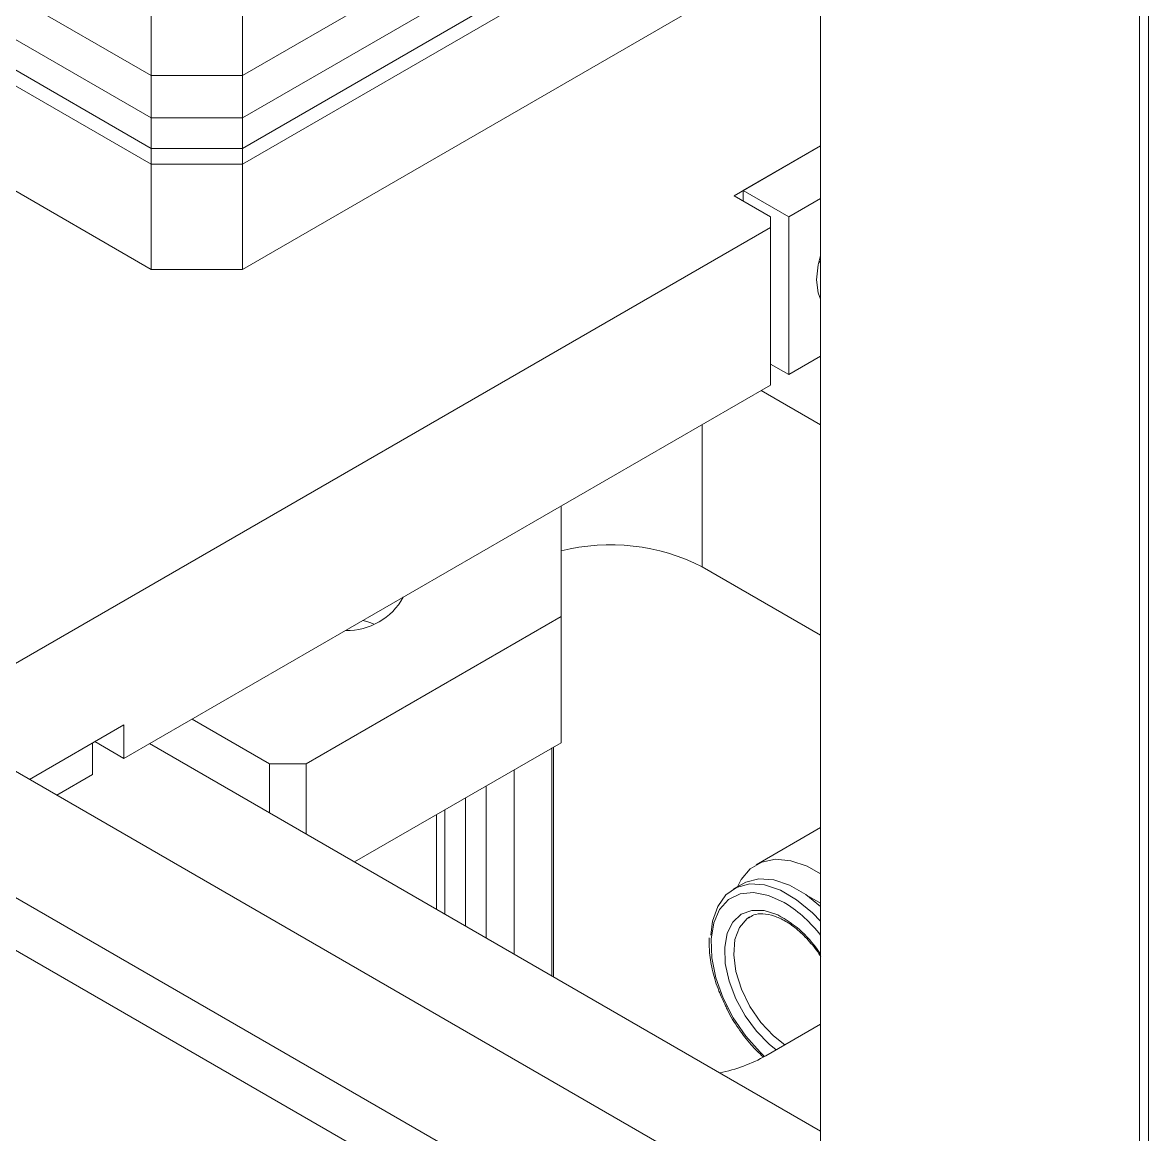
# Model space of a CAD drawing. Header units: millimetres. Extents: x 169 to 14583, y -399 to 10804.
# Drawn here: x 11656.3 to 11743.8, y 7079.7 to 7166.1 of the extents above; entities that cross this region are included whole.
import ezdxf

# ---------------------------------------------------------------- set-up
doc = ezdxf.new("R2010")
doc.units = ezdxf.units.MM
doc.header["$LTSCALE"] = 35

msp = doc.modelspace()

# ---------------------------------------------------------------- linework, layer by layer
at = {"color": 7, "linetype": 'Continuous', "lineweight": 18}
for p, q in [((11718.308, 6870.193), (11718.308, 7363.13)), ((11743.057, 6941.642), (11743.057, 7333.33)), ((11743.764, 6941.234), (11743.764, 7333.813)), ((11560.27, 7208.133), (11666.336, 7146.903)), ((11599.516, 7197.235), (11666.336, 7158.661)), ((11594.954, 7196.276), (11666.336, 7155.068)), ((11596.779, 7196.447), (11666.336, 7156.293)), ((11616.285, 7190.846), (11666.336, 7161.952)), ((11673.407, 7161.952), (11718.308, 7187.873)), ((11673.407, 7158.661), (11718.308, 7184.582)), ((11673.407, 7156.293), (11718.308, 7182.214)), ((11673.407, 7155.068), (11718.308, 7180.989)), ((11538.259, 7175.791), (11718.308, 7071.851)), ((11673.407, 7146.903), (11718.308, 7172.824)), ((11666.336, 7146.903), (11666.336, 7169.3)), ((11673.407, 7169.3), (11673.407, 7146.903)), ((11538.259, 7165.994), (11718.308, 7062.054)), ((11538.259, 7161.911), (11718.308, 7057.971)), ((11666.336, 7146.903), (11666.336, 7161.952)), ((11666.336, 7161.952), (11673.407, 7161.952)), ((11673.407, 7161.952), (11673.407, 7146.903)), ((11673.407, 7158.661), (11666.336, 7158.661)), ((11666.336, 7158.661), (11666.336, 7146.903)), ((11673.407, 7146.903), (11673.407, 7158.661)), ((11666.336, 7146.903), (11666.336, 7156.293)), ((11666.336, 7156.293), (11673.407, 7156.293)), ((11673.407, 7156.293), (11673.407, 7146.903)), ((11718.308, 7156.496), (11711.591, 7152.618)), ((11718.308, 7156.496), (11712.298, 7153.026)), ((11673.407, 7155.068), (11666.336, 7155.068)), ((11666.336, 7155.068), (11666.336, 7146.903)), ((11673.407, 7146.903), (11673.407, 7155.068)), ((11711.591, 7152.618), (11714.419, 7150.985)), ((11715.833, 7150.985), (11712.298, 7153.026)), ((11712.298, 7153.026), (11712.298, 7152.209)), ((11718.308, 7152.413), (11715.833, 7150.985)), ((11714.419, 7150.168), (11714.419, 7150.985)), ((11715.833, 7150.985), (11715.833, 7138.737)), ((11650.7, 7113.384), (11714.419, 7150.168)), ((11714.419, 7137.92), (11714.419, 7150.168)), ((11718.184, 7147.543), (11718.308, 7147.391)), ((11673.407, 7146.903), (11666.336, 7146.903)), ((11715.833, 7138.737), (11718.308, 7140.165)), ((11715.833, 7138.737), (11714.419, 7139.553)), ((11664.215, 7108.938), (11714.419, 7137.92)), ((11713.697, 7137.504), (11718.308, 7134.842)), ((11709.116, 7134.859), (11709.116, 7123.818)), ((11698.156, 7119.959), (11698.156, 7128.532)), ((11709.116, 7123.818), (11718.308, 7118.511)), ((11678.357, 7108.529), (11698.156, 7119.959)), ((11698.156, 7110.16), (11698.156, 7119.959)), ((11669.517, 7111.999), (11675.528, 7108.529)), ((11664.215, 7111.551), (11656.877, 7107.315)), ((11664.215, 7108.938), (11664.215, 7111.551)), ((11661.952, 7110.244), (11664.215, 7108.938)), ((11661.765, 7110.137), (11656.877, 7107.315)), ((11661.765, 7107.687), (11661.765, 7110.137)), ((11666.208, 7110.089), (11718.308, 7080.012)), ((11682.12, 7100.903), (11698.156, 7110.16)), ((11697.449, 7092.054), (11697.449, 7109.752)), ((11697.555, 7109.813), (11697.555, 7091.993)), ((11675.528, 7108.529), (11678.357, 7108.529)), ((11675.528, 7104.708), (11675.528, 7108.529)), ((11678.357, 7108.529), (11678.357, 7103.075)), ((11661.765, 7107.687), (11658.998, 7106.09)), ((11694.514, 7093.748), (11694.514, 7108.058)), ((11692.342, 7095.002), (11692.342, 7106.804)), ((11690.731, 7095.932), (11690.731, 7105.874)), ((11688.478, 7097.232), (11688.478, 7104.573)), ((11689.12, 7096.862), (11689.12, 7104.944)), ((11718.308, 7103.576), (11713.295, 7100.681)), ((11712.256, 7099.216), (11711.548, 7098.807)), ((11712.798, 7096.642), (11712.673, 7096.563)), ((11718.308, 7088.306), (11714.066, 7085.857))]:
    msp.add_line(p, q, dxfattribs=at)
at = {"color": 7, "linetype": 'Continuous', "lineweight": 18, "flags": 128}
for points in [[(11718.308, 7147.973), (11718.12, 7147.271), (11717.99, 7146.106)], [(11718.308, 7147.973), (11718.12, 7147.271), (11717.99, 7146.106)], [(11717.99, 7146.106), (11718.12, 7145.09), (11718.308, 7144.606)], [(11717.99, 7146.106), (11718.12, 7145.09), (11718.308, 7144.606)], [(11683.603, 7119.387), (11683.228, 7119.523), (11682.782, 7119.657)], [(11718.308, 7099.986), (11717.254, 7100.568), (11715.997, 7101), (11714.815, 7101.111), (11713.751, 7100.897), (11712.848, 7100.368), (11712.14, 7099.543), (11711.845, 7098.979)], [(11709.794, 7095.221), (11709.923, 7096.3), (11710.314, 7097.452), (11710.946, 7098.343), (11711.789, 7098.931), (11712.808, 7099.193), (11713.957, 7099.116), (11715.187, 7098.703), (11716.443, 7097.974), (11717.671, 7096.959), (11718.308, 7096.303)], [(11712.256, 7099.216), (11712.496, 7099.339), (11713.515, 7099.601), (11714.664, 7099.524), (11715.894, 7099.112), (11717.15, 7098.382), (11718.308, 7097.434)], [(11713.959, 7085.796), (11713.604, 7086.127), (11712.497, 7087.368), (11711.528, 7088.789), (11710.742, 7090.325), (11710.176, 7091.904), (11709.856, 7093.452), (11709.798, 7094.897), (11710.004, 7096.171), (11710.464, 7097.214), (11711.157, 7097.978), (11712.05, 7098.427), (11713.102, 7098.54), (11714.264, 7098.312), (11715.481, 7097.753), (11715.612, 7097.675)], [(11717.327, 7098.255), (11717.454, 7098.199), (11718.308, 7097.714)], [(11714.859, 7086.315), (11714.32, 7086.745), (11713.323, 7087.759), (11712.44, 7088.96), (11711.719, 7090.285), (11711.198, 7091.661), (11710.907, 7093.015), (11710.86, 7094.273), (11711.061, 7095.368), (11711.498, 7096.24), (11712.147, 7096.843), (11712.975, 7097.144), (11713.935, 7097.126), (11714.977, 7096.792)], [(11712.673, 7096.563), (11712.594, 7096.507), (11712.003, 7095.827), (11711.651, 7094.872), (11711.559, 7093.702), (11711.733, 7092.39), (11712.163, 7091.018), (11712.821, 7089.674), (11713.666, 7088.44), (11714.646, 7087.396), (11715.537, 7086.707)]]:
    msp.add_lwpolyline(points, dxfattribs=at)
at = {"color": 7, "linetype": 'Continuous', "lineweight": 18}
for centre, radius, start, end in [((11701.98, 7109.754), 15.771, 63.09581, 104.03196), ((11681.539, 7123.837), 4.966, 268.65952, 331.3351), ((11709.8, 7088.577), 10.796, 37.99137, 57.4308), ((11710.939, 7089.04), 8.74, 32.52946, 62.48624), ((11707.881, 7097.043), 12.782, 281.74682, 298.93707)]:
    msp.add_arc(centre, radius, start, end, dxfattribs=at)
for points, knots in [([(11712.708, 7096.551), (11712.843, 7096.641), (11713.156, 7096.849), (11713.827, 7096.914), (11714.528, 7096.793), (11714.985, 7096.599), (11715.122, 7096.541)], [0, 0, 0, 0, 0.229364, 0.534937, 0.860653, 1, 1, 1, 1]), ([(11715.122, 7096.541), (11715.282, 7096.461), (11715.752, 7096.226), (11716.555, 7095.644), (11717.455, 7094.731), (11718.057, 7094.004), (11718.3, 7093.578), (11718.316, 7093.549)], [0, 0, 0, 0, 0.143947, 0.421674, 0.700488, 0.980225, 1, 1, 1, 1]), ([(11709.663, 7095.001), (11709.658, 7094.623), (11709.646, 7093.789), (11709.912, 7092.386), (11710.331, 7090.985), (11710.75, 7090.111), (11710.934, 7089.728)], [0, 0, 0, 0, 0.2309498, 0.5080986, 0.7848635, 1, 1, 1, 1]), ([(11710.934, 7089.728), (11710.982, 7089.619), (11711.248, 7089.014), (11711.911, 7087.981), (11712.836, 7086.736), (11713.524, 7086.075), (11713.842, 7085.769)], [0, 0, 0, 0, 0.071889, 0.396289, 0.720895, 1, 1, 1, 1])]:
    msp.add_open_spline(points, degree=3, knots=knots, dxfattribs=at)

doc.saveas('drawing.dxf')
